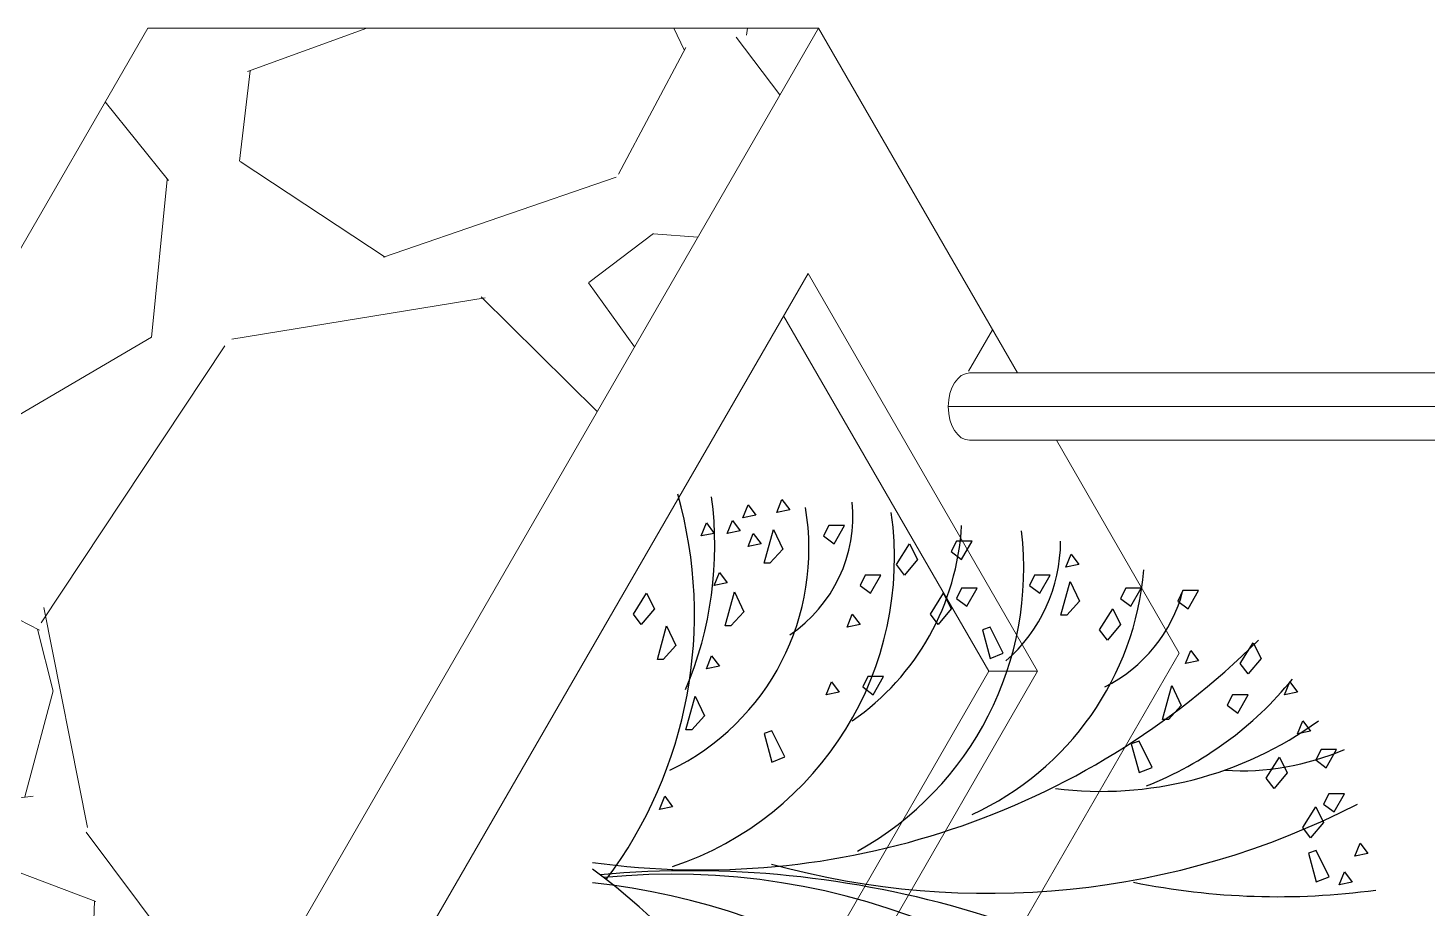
# Model space of a CAD drawing. Header units: metres. Extents: x 78 to 178, y -74 to 157.
# Drawn here: x 107.108 to 110.156, y 102.86 to 104.777 of the extents above; entities that cross this region are included whole.
import ezdxf

# ---------------------------------------------------------------- set-up
doc = ezdxf.new("R2010")
doc.units = ezdxf.units.M
doc.layers.add('Detalles constructivos', color=7, linetype='Continuous', lineweight=9)

msp = doc.modelspace()

# ---------------------------------------------------------------- hatches: boundary and pattern name
at = {"layer": 'Detalles constructivos'}
h = msp.add_hatch(dxfattribs=at)
h.set_pattern_fill('GRAVEL', color=256, scale=0.09138607716505982, angle=373.9999999999999)
h.set_pattern_definition([(242.0127875, (-331.5594500885592, 1255.713700671129), (-12.96409710478525, -24.76271463874305), [0.3122858188479536, -30.91635188416582]), (198.969741, (-331.7059981192721, 1255.437935452196), (26.46552864549387, 8.99086444879384), [0.5358922699187529, -53.0533179192774]), (146.5104471, (-332.2127861269265, 1255.26373367216), (28.69962318597116, -19.15931628206477), [0.3778645409304622, -37.40863735991955]), (281.2736889999999, (-332.9507785445077, 1254.481664768786), (-8.97875623806641, 45.60668286173493), [0.4880057827121071, -48.31256330030298]), (306.8336541799999, (-332.8553754756525, 1254.003075374069), (-17.99989076762042, 24.21932611679859), [0.478528297144258, -47.37436670837874]), (11.2736889999999, (-332.5685003246693, 1253.620070669411), (-45.60668286173493, -8.978756238066406), [0.4880057827121068, -48.31256330030293]), (51.69424046999998, (-332.0899109299525, 1253.715473738267), (-23.66382951317791, -29.82272446535161), [0.6453626830623602, -63.89085350957503]), (86.25532836999999, (-331.6898780848102, 1254.221898503512), (3.411682141789313, 53.48049993843846), [0.6092888150217163, -60.31961473121264]), (135.42956562, (-331.6500852166095, 1254.829886707653), (-25.31821124434367, 24.78693079806067), [0.4896584816404219, -48.47624332485201]), (189.2363583, (-331.9989125594929, 1255.173522326921), (25.33637336326212, 3.92480045467538), [0.5590207700897185, -27.39200515053338]), (236.3974377999999, (-332.5506851589638, 1255.083795304894), (-20.85002226020342, -31.51343043293601), [0.7229350784069503, -71.57062616116244]), (152.81407483, (-330.7154289932845, 1255.015077338937), (-19.13510013179048, 9.582685167955244), [0.2467465572735648, -24.42801551089212]), (185.4692344, (-330.9349180671451, 1255.127811250286), (30.40243722665989, 2.795645138431848), [0.4694338106258071, -46.47405963584758]), (239, (-331.4022159086068, 1255.083068820075), (0.5615506426874475, -2.252256610905616), [0.3282673246365022, -2.954414190731913]), (217.19859051, (-331.6272599484927, 1255.314031068396), (10.13818176965602, 7.312266434534529), [0.1767784339643103, -17.50100253562668]), (305.80140949, (-331.7680713919755, 1255.20715482508), (-3.936908539399714, 6.195219189754251), [0.2500008885902743, -12.25007791122706]), (44.96375652999998, (-331.6218260632705, 1255.004391189697), (5.633668547568345, 6.189165149666915), [0.4060463073471312, -13.12879631578089]), (175.56505118, (-331.3345271294764, 1255.291326881082), (5.066063864556903, -1.129155325265218), [0.2936117136818138, -7.04668730316358]), (30.38954033399997, (-333.0743802263006, 1254.881455452322), (20.83791418099193, 12.37227625959041), [0.4113177669906745, -40.72056372681175]), (84.34617594000001, (-332.719574134581, 1255.089531892124), (-2.831969374957177, -27.02102529062222), [0.3450728586828479, -34.16214046568894]), (307.19859051, (-331.4468372580139, 1255.741778203263), (-7.312266434540047, 10.13818176966331), [0.3535545467222607, -17.32422642286873]), (357.61045967, (-331.2330847713835, 1255.460155316297), (-24.20721803719531, 1.141263404148766), [0.4113177669906745, -40.72056372681266]), (353.44395478, (-332.7262188278343, 1253.48505635356), (-12.38438433990173, 1.696760008374051), [0.3966477427955217, -19.43574809063496]), (308.7751406, (-332.3321647315282, 1253.439769059736), (-17.43834013597333, 21.96706949708621), [0.332345684211009, -32.90227162909915]), (80.80140948999997, (-330.8627640492176, 1253.495137098784), (1.696760007595908, 12.38438434000858), [0.3535545467222607, -17.32422642286873]), (31.35402463999997, (-330.8062457425395, 1253.844146062873), (-27.03313336996667, -16.30918480030339), [0.3891061433319056, -38.52140284017165]), (83.44395478, (-331.9663697885611, 1253.219977283868), (-1.696760008460093, -12.38438433989), [0.1983238713977608, -19.63407196203272]), (115.309932474, (-330.9978994458719, 1253.461444060223), (-4.498459181655419, 8.447475800934459), [0.1183583122960186, -11.71751821238182]), (179.963756532, (-331.0484995441153, 1253.568441384342), (7.318320475403145, -0.5676046828432073), [0.478528297144258, -9.092050703960522]), (200.0090059599999, (-331.5270283984306, 1253.568744086349), (21.96101546595337, 7.867763038928345), [0.4434664750765708, -43.9031187651571]), (317.69006753, (-331.5712865054285, 1254.801688094716), (-3.375357896554199, 3.942962578889052), [0.334769023650841, -8.034459528236649]), (7.15722658999999, (-331.3237198994337, 1254.576341352822), (39.41146367050246, 5.041847705938156), [0.5844658342079561, -57.86201690200547]), (74.94539589999998, (-330.7438092274266, 1254.649161315167), (-5.078171945093173, -18.01199884700759), [0.2389821219993898, -23.65930004139307]), (104, (-330.6817359547232, 1254.879941942283), (-2.813807253592799, 1.690705968218009), [0.1392723815995509, -2.181933978392964]), (134.25643716, (-331.5889200499295, 1253.625080771823), (12.93988094148826, -13.51959370649241), [0.3224712723556004, -31.92475807179281]), (62.01278749999999, (-331.8139640898154, 1253.856043020143), (12.9640971048716, 24.76271463869716), [0.6245716376959063, -30.60406606531781]), (13.99999999999998, (-331.5208680283898, 1254.407573458008), (1.690705968218009, 2.813807253592799), [0.603513653598055, -1.717692706394464]), (339.3048465000001, (-330.9352813095544, 1254.553576625107), (26.45342061335849, -10.15028983514845), [0.3670152224038573, -36.33447986182312]), (268.0546040999999, (-330.5919483922947, 1254.423875113675), (-0.006054039988590615, -9.570577086309457), [0.3379722884276308, -16.56066508801427]), (221.64597536, (-330.6034215667547, 1254.08609716244), (-37.17736918264606, -33.19202831751903), [0.5502767857316256, -54.4774927375399]), (189.42607874, (-331.0146248843492, 1253.720423300276), (-29.84088658445649, -5.047901744030932), [0.5821562338797628, -57.63340310729756])])
h.paths.add_polyline_path([(108.8292444335223, 104.7768619663131), (107.3688076595051, 104.7768619663131), (106.4166605307794, 103.1276947630788), (106.428342033073, 102.230923205959, -1.006534018836512), (106.4286117655495, 102.1895075271538, -0.9935083974170442), (106.428342033073, 102.230923205959), (106.4166605307794, 103.1276947630788), (104.6920660686162, 100.1406095321597), (104.712608678861, 98.56358389680801), (105.2420066675438, 98.56358389680801)])
h.paths.add_polyline_path([(104.712608678861, 98.56358389680801), (104.6920660686162, 100.1406095321597), (103.7815698935267, 98.56358389680801)])
h.paths.add_polyline_path([(103.7815698935267, 98.56358389680801), (104.566915540541, 97.20332533467555), (105.1899325005422, 97.20332533467555), (105.1496702200745, 97.45048730546225), (104.6688473938991, 97.45048730546225), (104.1688998076186, 98.31642192602132), (104.7158282536855, 98.31642192602132), (104.712608678861, 98.56358389680801)])
h.paths.add_polyline_path([(104.712608678861, 98.56358389680801), (104.7158282536855, 98.31642192602132), (105.3847056979109, 98.31642192602132), (105.2420066675438, 98.56358389680801)])
h.paths.add_polyline_path([(105.1496702200745, 97.45048730546225), (105.1899325005422, 97.20332533467555), (106.0273523145581, 97.20332533467601), (105.8846532841915, 97.45048730546225)])

# ---------------------------------------------------------------- linework, layer by layer
at = {"color": 84, "true_color": 0x2aaf18}
for p, q in [((108.664516362556, 103.7110524787056), (108.6758562384819, 103.7393813701594)), ((108.6418366107043, 103.7053867004149), (108.6588464245931, 103.6827235872517)), ((108.6928660523704, 103.7167182569962), (108.664516362556, 103.7110524787056)), ((108.6588464245931, 103.6827235872517), (108.6304967347787, 103.6770578089611)), ((108.6758562384819, 103.6487289175072), (108.6871961144075, 103.6770578089611)), ((108.7310231314011, 103.6855983042903), (108.7512950653695, 103.6425621551295)), ((108.7042059282962, 103.6543946957979), (108.6758562384819, 103.6487289175072)), ((109.0273923921811, 103.6543946957979), (109.0444022060699, 103.6204000260538)), ((109.0444022060699, 103.6204000260538), (109.0160525162553, 103.5864053563089)), ((109.3675886699546, 103.6034026911813), (109.3789285458804, 103.6317315826352)), ((109.3959383597689, 103.609068469472), (109.3675886699546, 103.6034026911813)), ((109.3789285458804, 103.6317315826352), (109.3959383597689, 103.609068469472)), ((108.9423433227378, 103.5467449082741), (108.9650230745892, 103.5864053563089)), ((108.6257021279894, 103.4762050179204), (108.6459740619578, 103.5496196253123)), ((108.6459740619578, 103.5496196253123), (108.6662459959261, 103.5065834761515)), ((108.9196635708861, 103.5637422431462), (108.9423433227378, 103.5467449082741)), ((109.1407911514389, 103.5580764648555), (109.1294512755132, 103.5354133516928)), ((109.1521310273647, 103.5184160168198), (109.1748107792162, 103.5580764648555)), ((109.2882095384741, 103.5637422431462), (109.3108892903256, 103.5467449082741)), ((109.3571241252025, 103.4988681310831), (109.3773960591709, 103.5722827384759)), ((109.3773960591709, 103.5722827384759), (109.3976679931393, 103.5292465893142)), ((109.4979972431011, 103.5580764648555), (109.4866573671752, 103.5354133516928)), ((109.5320168708784, 103.5580764648555), (109.4979972431011, 103.5580764648555)), ((109.5093371190269, 103.5184160168198), (109.5320168708784, 103.5580764648555)), ((109.6567555060622, 103.5524106865648), (109.6227358782846, 103.5524106865648)), ((109.6340757542105, 103.5127502385292), (109.6567555060622, 103.5524106865648)), ((108.4263789681147, 103.5014186819478), (108.4547286579289, 103.5467449082741)), ((108.4547286579289, 103.5467449082741), (108.4717384718176, 103.5127502385292)), ((109.1011015856986, 103.5467449082741), (109.1181113995874, 103.5127502385292)), ((109.1294512755132, 103.5354133516928), (109.1521310273647, 103.5184160168198)), ((109.3976679931393, 103.5292465893142), (109.3697940839327, 103.4988681310831)), ((109.4866573671752, 103.5354133516928), (109.5093371190269, 103.5184160168198)), ((109.6113960023588, 103.5297475734016), (109.6340757542105, 103.5127502385292)), ((108.4433887820032, 103.4787555687851), (108.4263789681147, 103.5014186819478)), ((108.4717384718176, 103.5127502385292), (108.4433887820032, 103.4787555687851)), ((108.6662459959261, 103.5065834761515), (108.6383720867198, 103.4762050179204)), ((108.8913138810717, 103.4730897904944), (108.9026537569976, 103.5014186819478)), ((108.9026537569976, 103.5014186819478), (108.9196635708861, 103.4787555687851)), ((109.1181113995874, 103.5127502385292), (109.0897617097728, 103.4787555687851)), ((109.4412978634721, 103.4674240122037), (109.4696475532867, 103.5127502385292)), ((109.4696475532867, 103.5127502385292), (109.4866573671752, 103.4787555687851)), ((108.4782837409541, 103.4025499001407), (108.4985556749227, 103.475964507533)), ((108.9196635708861, 103.4787555687851), (108.8913138810717, 103.4730897904944)), ((109.2031604690308, 103.4730897904944), (109.186150655142, 103.4674240122037)), ((109.186150655142, 103.4674240122037), (109.2031604690308, 103.4051004510054)), ((109.4583076773608, 103.4447608990401), (109.4412978634721, 103.4674240122037)), ((109.4866573671752, 103.4787555687851), (109.4583076773608, 103.4447608990401)), ((108.5188276088911, 103.4329283583718), (108.4909536996845, 103.4025499001407)), ((108.4909536996845, 103.4025499001407), (108.4782837409541, 103.4025499001407)), ((109.6284058162476, 103.3937688944236), (109.6397456921734, 103.4220977858774)), ((109.6567555060622, 103.3994346727147), (109.6284058162476, 103.3937688944236)), ((108.9366733847748, 103.3654400029697), (108.925333508849, 103.342776889807)), ((108.9706930125521, 103.3654400029697), (108.9366733847748, 103.3654400029697)), ((108.9480132607007, 103.325779554935), (108.9706930125521, 103.3654400029697)), ((108.8459543773686, 103.325779554935), (108.8572942532944, 103.3541084463888)), ((109.5782517057553, 103.2722369994533), (109.5985236397237, 103.3456516068461)), ((109.5985236397237, 103.3456516068461), (109.6187955736921, 103.3026154576848)), ((108.5609249925144, 103.3229884936834), (108.581196926483, 103.2799523445217)), ((108.8743040671829, 103.3314453332257), (108.8459543773686, 103.325779554935)), ((109.7304646995797, 103.325779554935), (109.7191248236538, 103.3031164417723)), ((109.764484327357, 103.325779554935), (109.7304646995797, 103.325779554935)), ((109.7418045755055, 103.2861191068993), (109.764484327357, 103.325779554935)), ((109.7191248236538, 103.3031164417723), (109.7418045755055, 103.2861191068993)), ((109.5554707519511, 103.1678783066343), (109.5271210621368, 103.2245360895419)), ((109.5271210621368, 103.1565467500529), (109.5554707519511, 103.1678783066343)), ((109.9402524042066, 103.1104799798865), (109.928912528281, 103.0878168667238)), ((109.8835530245776, 103.0368248621068), (109.9119027143922, 103.0821510884332)), ((109.9119027143922, 103.0821510884332), (109.928912528281, 103.0481564186886)), ((109.928912528281, 103.0878168667238), (109.9515922801322, 103.0708195318518)), ((109.9969517838356, 102.9745013009089), (110.0082916597612, 103.0028301923628)), ((109.9126768436133, 102.9865734013308), (109.8956670297248, 102.9809076230401)), ((109.8956670297248, 102.9809076230401), (109.9126768436133, 102.9185840618418)), ((109.9410265334279, 102.9299156184231), (109.9126768436133, 102.9865734013308)), ((110.02530147365, 102.9801670791996), (109.9969517838356, 102.9745013009089))]:
    msp.add_line(p, q, dxfattribs=at)
at = {"linetype": 'Continuous'}
for p, q in [((108.6758562384819, 103.7393813701594), (108.6928660523704, 103.7167182569962)), ((108.7382255560735, 103.7223840352869), (108.7495654319994, 103.7507129267408)), ((108.7495654319994, 103.7507129267408), (108.7665752458881, 103.7280498135776)), ((108.6304967347787, 103.6770578089611), (108.6418366107043, 103.7053867004149)), ((108.7665752458881, 103.7280498135776), (108.7382255560735, 103.7223840352869)), ((108.5737973551497, 103.6713920306699), (108.5851372310756, 103.6997209221242)), ((108.6021470449641, 103.6770578089611), (108.5737973551497, 103.6713920306699)), ((108.5851372310756, 103.6997209221242), (108.6021470449641, 103.6770578089611)), ((108.6871961144075, 103.6770578089611), (108.7042059282962, 103.6543946957979)), ((108.710751197433, 103.6121836968975), (108.7310231314011, 103.6855983042903)), ((108.8516243153315, 103.6940551438331), (108.8402844394057, 103.6713920306708)), ((108.8402844394057, 103.6713920306708), (108.8629641912573, 103.6543946957979)), ((108.8856439431086, 103.6940551438331), (108.8516243153315, 103.6940551438331)), ((108.8629641912573, 103.6543946957979), (108.8856439431086, 103.6940551438331)), ((108.7512950653695, 103.6425621551295), (108.7234211561631, 103.6121836968975)), ((108.9990427023665, 103.609068469472), (109.0273923921811, 103.6543946957979)), ((109.1294512755132, 103.6600604740886), (109.1181113995874, 103.6373973609259)), ((109.1634709032903, 103.6600604740886), (109.1294512755132, 103.6600604740886)), ((109.1407911514389, 103.6204000260538), (109.1634709032903, 103.6600604740886)), ((108.7234211561631, 103.6121836968975), (108.710751197433, 103.6121836968975)), ((109.0160525162553, 103.5864053563089), (108.9990427023665, 103.609068469472)), ((109.1181113995874, 103.6373973609259), (109.1407911514389, 103.6204000260538)), ((108.6021470449641, 103.5637422431462), (108.6134869208902, 103.5920711346)), ((108.6134869208902, 103.5920711346), (108.6304967347787, 103.5694080214368)), ((108.9310034468119, 103.5864053563089), (108.9196635708861, 103.5637422431462)), ((108.9650230745892, 103.5864053563089), (108.9310034468119, 103.5864053563089)), ((109.2995494143997, 103.5864053563089), (109.2882095384741, 103.5637422431462)), ((109.3335690421773, 103.5864053563089), (109.2995494143997, 103.5864053563089)), ((109.3108892903256, 103.5467449082741), (109.3335690421773, 103.5864053563089)), ((108.6304967347787, 103.5694080214368), (108.6021470449641, 103.5637422431462)), ((109.1748107792162, 103.5580764648555), (109.1407911514389, 103.5580764648555)), ((109.6227358782846, 103.5524106865648), (109.6113960023588, 103.5297475734016)), ((109.072751895884, 103.5014186819478), (109.1011015856986, 103.5467449082741)), ((109.0897617097728, 103.4787555687851), (109.072751895884, 103.5014186819478)), ((109.3697940839327, 103.4988681310831), (109.3571241252025, 103.4988681310831)), ((108.4985556749227, 103.475964507533), (108.5188276088911, 103.4329283583718)), ((108.6383720867198, 103.4762050179204), (108.6257021279894, 103.4762050179204)), ((109.2315101588451, 103.4164320075867), (109.2031604690308, 103.4730897904944)), ((109.7474745134684, 103.3937688944236), (109.7758242032828, 103.4390951207494)), ((109.7758242032828, 103.4390951207494), (109.7928340171713, 103.4051004510054)), ((108.5851372310756, 103.3824373378427), (108.5964771070012, 103.4107662292961)), ((108.5964771070012, 103.4107662292961), (108.6134869208902, 103.3881031161334)), ((109.2031604690308, 103.4051004510054), (109.2315101588451, 103.4164320075867)), ((109.6397456921734, 103.4220977858774), (109.6567555060622, 103.3994346727147)), ((109.7928340171713, 103.4051004510054), (109.764484327357, 103.3711057812609)), ((108.6134869208902, 103.3881031161334), (108.5851372310756, 103.3824373378427)), ((109.764484327357, 103.3711057812609), (109.7474745134684, 103.3937688944236)), ((108.8572942532944, 103.3541084463888), (108.8743040671829, 103.3314453332257)), ((108.925333508849, 103.342776889807), (108.9480132607007, 103.325779554935)), ((109.8438634588374, 103.325779554935), (109.8552033347632, 103.3541084463888)), ((109.8552033347632, 103.3541084463888), (109.872213148652, 103.3314453332257)), ((108.540653058546, 103.2495738862906), (108.5609249925144, 103.3229884936834)), ((109.872213148652, 103.3314453332257), (109.8438634588374, 103.325779554935)), ((108.581196926483, 103.2799523445217), (108.5533230172762, 103.2495738862906)), ((109.6187955736921, 103.3026154576848), (109.5909216644854, 103.2722369994533)), ((108.5533230172762, 103.2495738862906), (108.540653058546, 103.2495738862906)), ((108.727659809369, 103.2471992027046), (108.7106499954803, 103.241533424414)), ((108.7560094991834, 103.1905414197974), (108.727659809369, 103.2471992027046)), ((109.5909216644854, 103.2722369994533), (109.5782517057553, 103.2722369994533)), ((109.872213148652, 103.2407928805739), (109.8835530245776, 103.2691217720273)), ((109.9005628384664, 103.2464586588646), (109.872213148652, 103.2407928805739)), ((109.8835530245776, 103.2691217720273), (109.9005628384664, 103.2464586588646)), ((108.7106499954803, 103.241533424414), (108.727659809369, 103.1792098632161)), ((109.5271210621368, 103.2245360895419), (109.510111248248, 103.2188703112513)), ((109.510111248248, 103.2188703112513), (109.5271210621368, 103.1565467500529)), ((108.727659809369, 103.1792098632161), (108.7560094991834, 103.1905414197974)), ((109.8041738930972, 103.1444746496315), (109.8325235829118, 103.1898008759569)), ((109.8325235829118, 103.1898008759569), (109.8495333968003, 103.1558062062129)), ((109.9232425903181, 103.206798210829), (109.9119027143922, 103.1841350976663)), ((109.9119027143922, 103.1841350976663), (109.9345824662437, 103.1671377627942)), ((109.9572622180951, 103.206798210829), (109.9232425903181, 103.206798210829)), ((109.9345824662437, 103.1671377627942), (109.9572622180951, 103.206798210829)), ((109.8495333968003, 103.1558062062129), (109.8211837069859, 103.1218115364679)), ((109.8211837069859, 103.1218115364679), (109.8041738930972, 103.1444746496315)), ((108.4830783477435, 103.0764853101425), (108.4944182236693, 103.1048142015959)), ((108.4944182236693, 103.1048142015959), (108.5114280375581, 103.0821510884332)), ((109.9742720319839, 103.1104799798865), (109.9402524042066, 103.1104799798865)), ((109.9515922801322, 103.0708195318518), (109.9742720319839, 103.1104799798865)), ((108.5114280375581, 103.0821510884332), (108.4830783477435, 103.0764853101425)), ((109.9005628384664, 103.0141617489441), (109.8835530245776, 103.0368248621068)), ((109.928912528281, 103.0481564186886), (109.9005628384664, 103.0141617489441)), ((110.0082916597612, 103.0028301923628), (110.02530147365, 102.9801670791996)), ((109.9629321560583, 102.912177739711), (109.9742720319839, 102.9405066311644)), ((109.9742720319839, 102.9405066311644), (109.9912818458727, 102.9178435180013)), ((109.9126768436133, 102.9185840618418), (109.9410265334279, 102.9299156184231)), ((109.9912818458727, 102.9178435180013), (109.9629321560583, 102.912177739711))]:
    msp.add_line(p, q, dxfattribs=at)
at = {"color": 55, "true_color": 0x97922b}
for centre, radius, start, end in [((107.5967133345052, 103.5003416410916), 0.9623229504063544, 323.1892140542949, 15.78028151760458), ((108.2735868816083, 103.6431695415447), 0.534729848541548, 295.7333906267515, 9.74889277995245), ((107.7968391580928, 103.6510495730806), 0.8065451477582523, 337.0928721185556, 7.503859523191969), ((108.592248388396, 103.7147081795235), 0.3118845072974205, 303.9829954494571, 5.582348788555976), ((108.585374597388, 103.7261226569132), 0.5563415083463386, 304.7708470924404, 356.69564100814), ((108.5738622617546, 103.6001665256497), 0.7022073806843242, 298.9715015534979, 6.75176105920916), ((109.0101216240641, 103.6606794830265), 0.3461277234775713, 310.9952306563534, 359.8975331471661), ((108.8934692957694, 103.6526302318577), 0.646551993745242, 294.6833037186215, 355.1296316913848), ((109.3039611952759, 103.6372401738956), 0.3298686715166936, 296.789525195498, 345.098304281848), ((109.7478435351275, 103.7366550076451), 0.5762101086588429, 266.5785119482715, 293.1389102484239), ((107.513838931442, 101.8241082174806), 1.391892298547368, 11.03967676297757, 53.72725744801856), ((108.5497543675131, 100.7882189578142), 2.154643047058557, 51.56209386789919, 95.2163014645293), ((109.8290589762203, 104.4728858435917), 1.586437910019938, 258.5822846177686, 277.7252039212172)]:
    msp.add_arc(centre, radius, start, end, dxfattribs=at)
at = {"color": 49, "true_color": 0x594322}
for centre, radius, start, end in [((108.2855203753988, 103.6239376022047), 0.7090499945264984, 288.5786493930299, 7.980885245990208), ((109.2565656485224, 103.8526277807962), 0.7798027522697292, 291.5783931896798, 320.800439325111), ((109.4443713881017, 103.9219153383471), 0.8062622877940868, 262.9138023595649, 305.9378502729402), ((108.1798964257189, 101.4243202299114), 1.500344291044379, 31.56152656457864, 83.97701194798874)]:
    msp.add_arc(centre, radius, start, end, dxfattribs=at)
at = {"color": 45, "true_color": 0xba8d4a}
for centre, radius, start, end in [((108.5743890978777, 104.6650045160802), 1.720412055371555, 262.0796887009654, 314.8241197329607), ((109.1974447063869, 104.6605804792495), 1.766888623267724, 254.5545558388122, 297.110196345012), ((108.5126119603601, 101.4269138460602), 1.508519066662807, 37.24631476960932, 95.73716296910564)]:
    msp.add_arc(centre, radius, start, end, dxfattribs=at)
at = {"layer": 'Detalles constructivos'}
for p, q in [((107.3688076595051, 104.7768619663131), (103.7815698935267, 98.56358389680801)), ((108.8292444335223, 104.7768619663131), (105.2420066675438, 98.56358389680801)), ((108.8292444335223, 104.7768619663131), (107.3688076595051, 104.7768619663131)), ((108.8292444335227, 104.7768619663131), (109.2626974629991, 104.0260992965657)), ((108.806306543315, 104.2428084334831), (105.3847056979109, 98.31642192602132)), ((108.806306543315, 104.2428084334831), (109.3062541295956, 103.3768738129235)), ((108.7531928952128, 104.1508128963944), (109.2000268333911, 103.3768738129235)), ((109.1560698161863, 104.0298948518659), (109.2082879571556, 104.1203393251014)), ((109.1582611810607, 104.0260992965657), (114.2944445949825, 104.0260992965657)), ((109.1116377487476, 103.9528335374923), (114.2478211626697, 103.9528335374923)), ((109.1582611810607, 103.8795677784189), (114.1368908137806, 103.8795677784189)), ((109.3472974744454, 103.8795677784189), (109.614590080537, 103.4166034041811)), ((109.6145900805368, 103.4166034041816), (106.0273523145586, 97.20332533467601)), ((109.2000268333911, 103.376873812924), (105.7784259879868, 97.45048730546225)), ((109.3062541295956, 103.3768738129235), (105.8846532841915, 97.45048730546225)), ((109.3062541295956, 103.3768738129235), (109.2000268333911, 103.3768738129235))]:
    msp.add_line(p, q, dxfattribs=at)
msp.add_ellipse((109.1582611810607, 103.9528335374923), major_axis=(1.345870160043078e-17, 0.07326575907328954), ratio=0.6363604622752486, start_param=6.283185307179586, end_param=9.42477796076938, dxfattribs=at)

doc.saveas('drawing.dxf')
